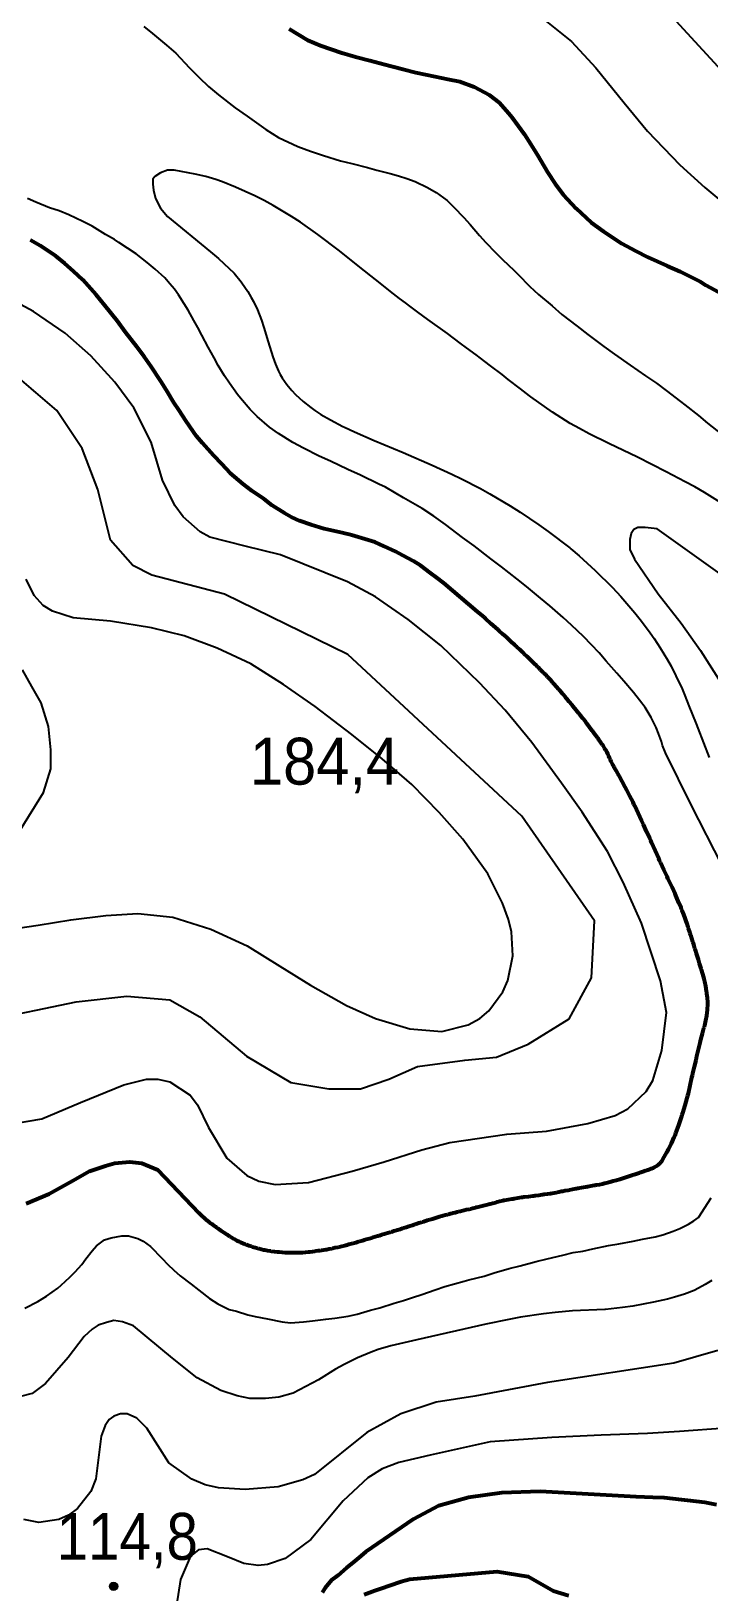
# Model space of a CAD drawing. Header units: metres. Extents: x 549268 to 556659, y 1838059 to 1844558.
# Drawn here: x 555804 to 556049, y 1839774 to 1840340 of the extents above; entities that cross this region are included whole.
import ezdxf

# ---------------------------------------------------------------- set-up
doc = ezdxf.new("R2010")
doc.units = ezdxf.units.M
doc.header["$LTSCALE"] = 0.8
for name, color, linetype, lineweight in [('1', 7, 'Continuous', 25), ('2', 7, 'Continuous', 53), ('5', 7, 'Continuous', 13)]:
    doc.layers.add(name, color=color, linetype=linetype, lineweight=lineweight)

msp = doc.modelspace()

# ---------------------------------------------------------------- hatches: boundary and pattern name
at = {"layer": '5'}
msp.add_hatch(color=256, dxfattribs=at).paths.add_polyline_path([(555834.99, 1839776.11, 1), (555831.99, 1839776.11, 1)])

# ---------------------------------------------------------------- linework, layer by layer
at = {"layer": '1'}
for points in [[(555844.83, 1840436.76), (555855.9, 1840427.18), (555864.21, 1840418.72), (555871.91, 1840410.03), (555881.47, 1840398.11), (555891.8, 1840385.74), (555903.59, 1840375.46), (555913.76, 1840369.07), (555924.41, 1840364.4), (555938.16, 1840359.59), (555950.6, 1840357.45), (555962.99, 1840355.78), (555974.71, 1840352.52), (555987.29, 1840345.82), (555999.39, 1840336.13), (556008.25, 1840326.56), (556018.53, 1840313.95), (556026.99, 1840303.69), (556038.64, 1840291.41), (556047.71, 1840283.22), (556059.44, 1840273.4)], [(556019.21, 1840363.33), (556059.32, 1840319.66)], [(555933.26, 1839959.96), (555943.57, 1839964.55), (555960.76, 1839966.85), (555972.22, 1839968), (555983.68, 1839972.6), (555998.58, 1839981.79), (556006.6, 1839996.73), (556007.75, 1840017.42), (555981.39, 1840055.34), (555918.36, 1840113.95), (555873.67, 1840135.79), (555847.31, 1840142.68), (555840.43, 1840146.13), (555832.41, 1840155.33), (555827.83, 1840173.71), (555822.1, 1840188.65), (555812.93, 1840202.44), (555790.01, 1840221.98), (555746.46, 1840241.52), (555718.96, 1840263.35), (555696.04, 1840282.89), (555666.24, 1840302.43), (555637.59, 1840317.37), (555587.17, 1840347.25)], [(555844.45, 1840341.58), (555847.64, 1840339), (555852.69, 1840334.86), (555856.01, 1840331.9), (555861.05, 1840326.65), (555864.51, 1840323.16), (555867.87, 1840319.89), (555871.51, 1840316.82), (555877.51, 1840312.09), (555881.86, 1840309.03), (555888.66, 1840304.25), (555893.3, 1840301.39), (555900.22, 1840298.05), (555904.79, 1840296.36), (555909.49, 1840294.85), (555915.67, 1840292.91), (555919.76, 1840291.87), (555925.48, 1840290.42), (555928.84, 1840289.52), (555933.65, 1840288.35), (555936.77, 1840287.5), (555939.75, 1840286.47), (555942.81, 1840285.38), (555947.2, 1840283.27), (555950.37, 1840281.4), (555954.39, 1840278.46), (555956.76, 1840276.09), (555960.42, 1840272.31), (555962.65, 1840269.77), (555966.03, 1840265.79), (555968.33, 1840263.33), (555971.9, 1840259.62), (555974.44, 1840257.11), (555978.61, 1840253.09), (555980.06, 1840251.7), (555984.27, 1840247.36), (555987.42, 1840244.39), (555992.39, 1840240.31), (555995.88, 1840237.22), (556001.42, 1840232.97), (556005.37, 1840229.95), (556011.09, 1840225.57), (556015, 1840222.85), (556020.67, 1840218.79), (556026.24, 1840214.95), (556030.22, 1840212.32), (556033.65, 1840209.69), (556038.92, 1840205.65), (556040.51, 1840204.44), (556045.45, 1840200.52), (556048.66, 1840197.78), (556055.44, 1840192.44)], [(555901.16, 1840270.61), (555897.92, 1840272.72), (555891.35, 1840276.69), (555887.99, 1840278.53), (555884.61, 1840280.25), (555877.68, 1840283.39), (555872.96, 1840285.25), (555870.57, 1840286.09), (555866.94, 1840287.19), (555863.04, 1840288.1), (555855.4, 1840289.51), (555853.08, 1840289.51), (555850.53, 1840288.58), (555848.45, 1840287.19), (555847.75, 1840286.26), (555847.75, 1840284.4), (555847.98, 1840282.3), (555848.68, 1840279.28), (555850.53, 1840275.79), (555853.08, 1840272.77), (555868.62, 1840259.94), (555871.54, 1840257.43), (555873.44, 1840255.7), (555877.15, 1840252.12), (555879.69, 1840249.01), (555879.96, 1840248.65), (555882.1, 1840245.53), (555883.38, 1840243.36), (555884.18, 1840241.88), (555885.62, 1840238.84), (555887.1, 1840235.08), (555887.96, 1840232.52), (555889.52, 1840227.32), (555891.15, 1840221.89), (555892.11, 1840219.23), (555893.23, 1840216.66), (555893.88, 1840215.41), (555894.6, 1840214.19), (555896.23, 1840211.84), (555898.06, 1840209.63), (555899.38, 1840208.23), (555902.18, 1840205.61), (555904.92, 1840203.41), (555906.35, 1840202.38), (555908.56, 1840200.94), (555912.08, 1840199), (555916.59, 1840196.61), (555917.16, 1840196.33), (555920.73, 1840194.64), (555927.96, 1840191.47), (555938.45, 1840187.1), (555948.89, 1840182.61), (555956.04, 1840179.31), (555959.58, 1840177.59), (555966.45, 1840174.06), (555969.83, 1840172.21), (555977.23, 1840167.86), (555980.86, 1840165.56), (555987.62, 1840160.97), (555990.92, 1840158.57), (555998.77, 1840152.57), (555999.16, 1840152.25), (556002.18, 1840149.7), (556008.03, 1840144.4), (556014.29, 1840138.16), (556017.31, 1840134.92), (556022.37, 1840129.07), (556024.78, 1840126.05), (556027.9, 1840121.83), (556029.4, 1840119.68), (556031.55, 1840116.38), (556034.21, 1840111.94), (556035.46, 1840109.67), (556037.24, 1840106.23), (556039.48, 1840101.43), (556040.51, 1840099), (556041.95, 1840095.29), (556044.58, 1840088.77), (556045.22, 1840087.2), (556049.31, 1840076.59)], [(556053.94, 1840037.41), (556042.75, 1840059.37), (556033.4, 1840078.24), (556032.41, 1840080.96), (556031.98, 1840082.4), (556030.97, 1840085.27), (556030.04, 1840087.51), (556028.31, 1840091.07), (556026.08, 1840094.73), (556024.07, 1840097.38), (556021.89, 1840100.17), (556018.34, 1840104.28), (556015.82, 1840107.18), (556011.92, 1840111.56), (556009.47, 1840114.55), (556006.64, 1840117.42), (556003.8, 1840120.44), (555999.45, 1840124.6), (555996.4, 1840127.35), (555991.51, 1840131.52), (555988.12, 1840134.39), (555983.14, 1840138.62), (555979.54, 1840141.38), (555974.06, 1840145.71), (555970.13, 1840148.58), (555964.13, 1840153.32), (555959.93, 1840156.39), (555953.78, 1840161.1), (555949.51, 1840164.09), (555945.35, 1840166.86), (555938.59, 1840170.78), (555932.01, 1840174.56), (555929.65, 1840175.67), (555922.91, 1840178.88), (555918.37, 1840180.96), (555912.04, 1840183.99), (555908.01, 1840185.83), (555902.26, 1840188.7), (555898.42, 1840190.8), (555893.25, 1840194.06), (555890.02, 1840196.39), (555885.56, 1840200.22), (555882.93, 1840202.8), (555879.47, 1840206.84), (555878.42, 1840208.2), (555875.43, 1840212.31), (555873.73, 1840215), (555871.42, 1840218.72), (555869.88, 1840221.44), (555867.7, 1840225.34), (555865.46, 1840229.7), (555864.07, 1840232.44), (555862.55, 1840235), (555860.55, 1840238.76), (555859.06, 1840241.01), (555856.97, 1840244.29), (555855.51, 1840246.38), (555853.91, 1840248.3), (555852.05, 1840250.43), (555848.54, 1840253.67), (555845.71, 1840255.98), (555841.64, 1840259.23), (555835.41, 1840263.3), (555833.85, 1840264.36), (555830.53, 1840266.21), (555825.71, 1840269.2), (555822.32, 1840270.96), (555817.27, 1840273.29), (555813.76, 1840274.72), (555810.3, 1840275.84), (555805.29, 1840277.86), (555802.34, 1840279.29)], [(556054.37, 1840168.41), (556047.53, 1840172.67), (556044.04, 1840174.68), (556040.62, 1840176.54), (556033.71, 1840180.14), (556023.27, 1840185.43), (556012.97, 1840190.4), (556005.79, 1840193.93), (556002.26, 1840195.81), (555998.97, 1840197.69), (555992.55, 1840201.72), (555984.66, 1840207.33), (555984.23, 1840207.66), (555980.9, 1840210.23), (555976.47, 1840213.67), (555974.25, 1840215.39), (555970.07, 1840218.6), (555967.97, 1840220.2), (555964.82, 1840222.58), (555961.37, 1840225.15), (555959.06, 1840226.85), (555954.43, 1840230.24), (555947.3, 1840235.43), (555943.75, 1840238.04), (555940.78, 1840240.25), (555939.3, 1840241.36), (555937.09, 1840243.04), (555933.79, 1840245.58), (555930.65, 1840248.04), (555924.39, 1840253.01), (555914.85, 1840260.61), (555907.97, 1840265.85), (555907.49, 1840266.2), (555901.16, 1840270.61)], [(556012.5, 1840042.53), (556003.27, 1840056.82), (555995.78, 1840067.32), (555985.03, 1840082.03), (555975.35, 1840093.76), (555966.02, 1840103.62), (555952.01, 1840117.23), (555940.23, 1840126.67), (555928.44, 1840134.78), (555918.27, 1840140.28), (555893.97, 1840150.01), (555881.2, 1840153.2), (555868.37, 1840156.47), (555864.82, 1840158.43), (555858.7, 1840163.87), (555855.66, 1840167.96), (555851.26, 1840177.1), (555847.06, 1840190.92), (555840.82, 1840203.36), (555833.9, 1840212.7), (555825.29, 1840222.22), (555815.92, 1840230.38), (555804.52, 1840238.26), (555793.22, 1840244.27)], [(556054.96, 1840142.01), (556030.45, 1840159.48), (556026.08, 1840159.96), (556023.4, 1840159.96), (556021.95, 1840159.23), (556020.97, 1840157.77), (556020.49, 1840155.58), (556020.49, 1840154.12), (556020.49, 1840151.93), (556022.19, 1840148.52), (556030.78, 1840135.92), (556039.15, 1840125.26), (556046.15, 1840115.43), (556054.15, 1840102.79)], [(555791.28, 1840013.61), (555806.2, 1840015.82), (555818.05, 1840017.78), (555830.71, 1840019.27), (555842.23, 1840019.97), (555855.01, 1840018.67), (555868.77, 1840014.38), (555881.89, 1840008.25), (555893.73, 1840000.94), (555904.88, 1839994.03), (555917.86, 1839986.66), (555928.39, 1839981.93), (555940.78, 1839978.24), (555952.48, 1839977.28), (555961.93, 1839979.61), (555966.19, 1839981.97), (555969.49, 1839984.7), (555974.58, 1839991.6), (555976.36, 1839995.78), (555978.11, 1840004.62), (555977.63, 1840013.4), (555976.56, 1840017.83), (555974.41, 1840023.77), (555969.12, 1840034.42), (555959.97, 1840046.98), (555951.41, 1840056.7), (555941.6, 1840066.76), (555930.85, 1840076.05), (555919.76, 1840084.94), (555906.48, 1840095.08), (555895.02, 1840103.08), (555883.16, 1840110.57), (555871.02, 1840116.25), (555859.03, 1840120.64), (555847.2, 1840123.54), (555832.33, 1840126.02), (555818.81, 1840127.25), (555811.32, 1840129.59), (555808.03, 1840131.68), (555804.7, 1840135.26), (555801.85, 1840141.21)], [(555799.62, 1840050.23), (555808.14, 1840063.91), (555810.7, 1840072.46), (555810.7, 1840079.3), (555809.85, 1840087.84), (555807.29, 1840096.39), (555803.88, 1840102.38), (555800.47, 1840108.36)], [(555791.85, 1839942.9), (555807.47, 1839945.56), (555821.5, 1839951.5), (555837.26, 1839957.92), (555845.42, 1839959.97), (555849.57, 1839960.02), (555853.86, 1839959.01), (555861.25, 1839954.19), (555863.92, 1839950.62), (555867.88, 1839942.48), (555874.49, 1839931.38), (555881.82, 1839925.08), (555886.17, 1839923.03), (555892, 1839921.76), (555904.11, 1839922.48), (555919.93, 1839926.65), (555931.54, 1839929.99), (555945.18, 1839934.39), (555955.3, 1839936.99), (555976, 1839940), (555990.3, 1839941.13), (556005.29, 1839943.88), (556015.23, 1839946.8), (556019.79, 1839949.15), (556026.5, 1839955.49), (556028.88, 1839959.44), (556032.09, 1839970.39), (556033.81, 1839984.11), (556031.65, 1839995.65), (556024.78, 1840016.52), (556018.14, 1840031.39), (556012.5, 1840042.53)], [(555787.38, 1839981.19), (555819.92, 1839987.99), (555838.23, 1839990.03), (555853.83, 1839988.67), (555864.68, 1839982.55), (555881.63, 1839968.27), (555897.73, 1839958.81), (555911.48, 1839956.51), (555922.94, 1839956.51), (555933.26, 1839959.96)], [(556012.82, 1839899.62), (556016.5, 1839900.21), (556021.71, 1839901.25), (556025.1, 1839901.91), (556029.69, 1839902.79), (556032.5, 1839903.56), (556036.2, 1839904.81), (556038.71, 1839905.84), (556041.81, 1839907.4), (556043.74, 1839908.55), (556045.39, 1839909.76), (556050.05, 1839916.91)], [(555801.31, 1839876.98), (555806.1, 1839879.38), (555809.16, 1839881.31), (555813.33, 1839884.2), (555814.53, 1839885.27), (555817.67, 1839888.14), (555819.61, 1839890.13), (555821.93, 1839892.82), (555823.39, 1839894.85), (555825.69, 1839897.73), (555827.28, 1839899.49), (555830.22, 1839901.69), (555832.66, 1839902.42), (555836.5, 1839903.22), (555838.95, 1839903.12), (555842.23, 1839902.17), (555844.21, 1839901.26), (555846.85, 1839899.31), (555851.08, 1839894.91), (555853.09, 1839892.79), (555855.29, 1839890.69), (555857.57, 1839888.7), (555861.65, 1839885.59), (555864.32, 1839883.45), (555868.3, 1839880.43), (555871.32, 1839878.52), (555875.39, 1839876.44), (555878.08, 1839875.8), (555882.14, 1839874.56), (555884.83, 1839873.92), (555889.23, 1839873.1), (555894.59, 1839872), (555897.53, 1839871.67), (555902.35, 1839872.01), (555905.5, 1839872.36), (555910.39, 1839872.99), (555913.63, 1839873.26), (555918.5, 1839874.07), (555921.71, 1839874.71), (555926.6, 1839876.18), (555929.97, 1839877.02), (555935.11, 1839878.8), (555938.56, 1839879.74), (555941.8, 1839880.85), (555945.15, 1839881.87), (555950.02, 1839883.53), (555953.54, 1839884.76), (555960.52, 1839886.75), (555962.25, 1839887.22), (555967.72, 1839888.57), (555971.33, 1839889.72), (555976.86, 1839891.35), (555980.78, 1839892.26), (555986.6, 1839893.83), (555990.61, 1839894.83), (555996.26, 1839896.2), (556000, 1839897.08), (556003.49, 1839897.66), (556007.15, 1839898.43), (556012.82, 1839899.62)], [(556050.19, 1839886.98), (556047.88, 1839885.48), (556045.46, 1839884.18), (556043.8, 1839883.4), (556040.39, 1839882.06), (556036.66, 1839880.9), (556034.14, 1839880.24), (556029.05, 1839879.11), (556021.6, 1839877.7), (556017.84, 1839877.13), (556011.77, 1839876.5), (556011.44, 1839876.48), (555999.81, 1839875.95), (555993.47, 1839875.42), (555989.26, 1839874.92), (555980.87, 1839873.63), (555976.68, 1839872.86), (555968.34, 1839871.14), (555943.37, 1839865.42), (555933.99, 1839863.25), (555929.39, 1839861.92), (555926.84, 1839861.03), (555921.86, 1839858.97), (555917.01, 1839856.57), (555913.85, 1839854.81), (555907.73, 1839850.99), (555898.57, 1839846.12), (555893.32, 1839844.68), (555888.54, 1839844.2), (555882.8, 1839844.2), (555878.26, 1839845.16), (555872.29, 1839847.08), (555863.73, 1839851.65), (555854.78, 1839858.87), (555840.75, 1839870.56), (555836.69, 1839871.99), (555833.58, 1839872.47), (555830.95, 1839871.76), (555827.85, 1839870.8), (555825.7, 1839869.36), (555822.83, 1839866.72), (555817.01, 1839859.05), (555808.81, 1839849.59), (555803.95, 1839845.95), (555796.07, 1839843.9)], [(556052.42, 1839861.62), (556036.49, 1839856.96), (555990.67, 1839849.99), (555964.33, 1839845.09), (555950.4, 1839842.83), (555937.61, 1839838.69), (555925.19, 1839831.91), (555906.25, 1839816.7), (555902.09, 1839814.68), (555893.16, 1839812.14), (555881.22, 1839811.24), (555871.49, 1839811.81), (555866.73, 1839812.9), (555861.88, 1839814.9), (555853.53, 1839820.93), (555845.53, 1839833.42), (555841.94, 1839837.01), (555838.36, 1839838.69), (555835.97, 1839838.69), (555833.58, 1839837.73), (555831.91, 1839836.53)], [(555831.91, 1839836.53), (555830.48, 1839834.38), (555829.04, 1839830.54), (555828.56, 1839826.71), (555827.05, 1839815.1), (555825.23, 1839810.45), (555820.4, 1839804.3), (555817.11, 1839801.91), (555813.7, 1839800.37), (555806.36, 1839799.27), (555801, 1839800.27)], [(556055.02, 1839833.42), (556038.47, 1839832.29), (556026.92, 1839831.54), (556010.2, 1839830.89), (555992.24, 1839830.11), (555969.97, 1839828.52), (555948.15, 1839823.62), (555936.81, 1839821.02), (555930.84, 1839818.66), (555925.66, 1839815.48), (555916.69, 1839807.05), (555904.94, 1839793.02), (555895.64, 1839786.19), (555889.27, 1839784.03), (555885.9, 1839783.7), (555880.7, 1839784.4), (555874.78, 1839786.83)], [(555874.78, 1839786.83), (555867.45, 1839789.65), (555864.29, 1839789.38), (555861.36, 1839787.03), (555857.7, 1839778.61), (555855.67, 1839765.42)]]:
    msp.add_lwpolyline(points, dxfattribs=at)
at = {"layer": '2'}
for points in [[(555897.06, 1840340.73), (555903.82, 1840336.67), (555908.41, 1840334.65), (555916.13, 1840332.09), (555921.17, 1840330.65), (555926.3, 1840329.33), (555931.23, 1840327.98), (555938.33, 1840326.07), (555943.02, 1840324.9), (555949.95, 1840323.5), (555954.62, 1840322.54), (555958.95, 1840321.64), (555964.17, 1840319.7), (555969.61, 1840316.83), (555973.24, 1840314.05), (555976.61, 1840310.17), (555977.74, 1840308.74), (555982.38, 1840302.4), (555984.65, 1840298.8), (555987.07, 1840294.9), (555990.73, 1840288.74), (555993.5, 1840284.58), (555996.33, 1840280.74), (556001.12, 1840275.57)], [(556001.12, 1840275.57), (556006.54, 1840270.49), (556010.86, 1840267.38), (556017.67, 1840262.9), (556022.55, 1840260.28), (556027.08, 1840257.93), (556034.03, 1840254.85), (556038.74, 1840252.73), (556046.06, 1840249.17), (556048.03, 1840247.85), (556054.06, 1840244.54)], [(555974.55, 1840121.35), (555973.19, 1840122.55), (555972.75, 1840122.95), (555970.34, 1840125.09), (555968.27, 1840126.92), (555967.71, 1840127.4), (555967.16, 1840127.88), (555965.35, 1840129.43), (555953.15, 1840139.74), (555950.57, 1840141.71), (555948.34, 1840143.42), (555944.7, 1840146.21), (555942.17, 1840147.77), (555938.32, 1840149.79), (555935.59, 1840151.32), (555931.44, 1840153.2), (555928.29, 1840154.68), (555923.46, 1840156.14), (555919.83, 1840157.24), (555916.35, 1840158.05), (555909.83, 1840159.5), (555905.11, 1840160.88), (555900.9, 1840162.43), (555897.99, 1840163.73), (555895.37, 1840165.17), (555890.99, 1840167.97), (555888.06, 1840170.21), (555883.54, 1840173.3), (555880.49, 1840175.64), (555875.74, 1840179.65), (555872.67, 1840182.93), (555869.71, 1840186.12), (555865.65, 1840190.54), (555863.51, 1840193.1), (555859.84, 1840198.52), (555857.19, 1840202.6), (555855.36, 1840205.3), (555852.65, 1840209.8), (555850.65, 1840213.01), (555847.09, 1840218.34), (555844.61, 1840221.91), (555842.05, 1840225.36), (555837.73, 1840230.9), (555834.9, 1840234.75), (555830.34, 1840240.47), (555827.19, 1840244.37), (555822.36, 1840249.74), (555819, 1840252.88), (555815.77, 1840255.72), (555812.58, 1840258.35), (555807.03, 1840262.04), (555803.38, 1840264.09)], [(556027.75, 1840047.26), (556026.61, 1840049.78), (556025.47, 1840052.26), (556025.15, 1840052.97), (556024.82, 1840053.69), (556023.59, 1840056.38), (556022.36, 1840059.01), (556022.03, 1840059.7), (556021.7, 1840060.36), (556020.55, 1840062.61), (556019.44, 1840064.71), (556018.83, 1840065.85), (556017.76, 1840067.87), (556016.78, 1840069.69), (556016.53, 1840070.14), (556016.3, 1840070.55), (556015.57, 1840071.85), (556014.97, 1840072.89), (556014.82, 1840073.15), (556014.68, 1840073.4), (556014.26, 1840074.17), (556013.92, 1840074.83), (556013.84, 1840075), (556013.77, 1840075.16), (556013.53, 1840075.71), (556013.33, 1840076.23), (556013.27, 1840076.37), (556013.21, 1840076.51), (556012.98, 1840077.03), (556012.73, 1840077.57), (556012.65, 1840077.73), (556012.57, 1840077.88), (556012.27, 1840078.47), (556011.95, 1840079.08), (556011.85, 1840079.25), (556011.76, 1840079.41), (556011.4, 1840080.02), (556010.97, 1840080.7), (556010.83, 1840080.91), (556010.68, 1840081.14), (556010.06, 1840082.04), (556009.36, 1840083.03), (556009.17, 1840083.3), (556008.97, 1840083.58), (556008.23, 1840084.57), (556007.43, 1840085.65), (556007.19, 1840085.97), (556006.93, 1840086.3), (556005.96, 1840087.6), (556004.95, 1840088.91), (556004.69, 1840089.25), (556004.43, 1840089.58), (556003.53, 1840090.72), (556002.63, 1840091.84), (556002.36, 1840092.17), (556002.09, 1840092.51), (556001.06, 1840093.79), (556000.03, 1840095.05), (555999.76, 1840095.38), (555999.49, 1840095.7), (555998.6, 1840096.76), (555997.72, 1840097.79), (555997.46, 1840098.09), (555997.2, 1840098.4), (555996.22, 1840099.55), (555995.25, 1840100.69), (555995, 1840100.99), (555994.76, 1840101.28), (555993.92, 1840102.24), (555993.13, 1840103.15), (555992.91, 1840103.41), (555992.69, 1840103.66), (555991.88, 1840104.56), (555991.1, 1840105.41), (555990.9, 1840105.62), (555990.71, 1840105.83), (555990.07, 1840106.5), (555989.42, 1840107.16), (555989.22, 1840107.36), (555989.01, 1840107.57), (555988.19, 1840108.4), (555987.31, 1840109.27), (555987.07, 1840109.51), (555986.82, 1840109.76), (555985.93, 1840110.63), (555984.99, 1840111.54), (555984.71, 1840111.81), (555984.43, 1840112.09), (555983.35, 1840113.14), (555982.26, 1840114.21), (555981.96, 1840114.49), (555981.67, 1840114.76), (555980.65, 1840115.72), (555979.59, 1840116.69), (555979.28, 1840116.98), (555978.96, 1840117.29), (555977.71, 1840118.45), (555976.43, 1840119.64), (555976.09, 1840119.96), (555975.75, 1840120.27), (555974.55, 1840121.35)], [(556030.02, 1839928.38), (556030.77, 1839928.88), (556031.6, 1839929.66), (556031.84, 1839929.95), (556032.08, 1839930.28), (556033.01, 1839931.75), (556034, 1839933.51), (556034.28, 1839934.03), (556034.56, 1839934.56), (556035.6, 1839936.59), (556036.65, 1839938.89), (556036.94, 1839939.59), (556037.23, 1839940.33), (556038.25, 1839943.23), (556039.22, 1839946.23), (556039.48, 1839947.03), (556039.73, 1839947.81), (556040.57, 1839950.54), (556041.34, 1839953.24), (556041.54, 1839954.01), (556041.74, 1839954.79), (556042.41, 1839957.7), (556043.03, 1839960.55), (556043.2, 1839961.3), (556043.37, 1839962.03), (556043.96, 1839964.52), (556044.53, 1839966.91), (556044.69, 1839967.58), (556044.85, 1839968.25), (556045.42, 1839970.7), (556045.98, 1839973.08), (556046.14, 1839973.72), (556046.3, 1839974.34), (556046.87, 1839976.46), (556047.4, 1839978.44), (556047.53, 1839978.96), (556047.66, 1839979.46), (556048.06, 1839981.21), (556048.38, 1839982.87), (556048.45, 1839983.32), (556048.51, 1839983.78), (556048.68, 1839985.4), (556048.74, 1839987), (556048.74, 1839987.44), (556048.74, 1839987.87), (556048.64, 1839989.41), (556048.46, 1839990.99), (556048.4, 1839991.44), (556048.33, 1839991.9), (556048.05, 1839993.63), (556047.69, 1839995.38), (556047.58, 1839995.86), (556047.46, 1839996.33), (556046.99, 1839998.01), (556046.51, 1839999.63), (556046.38, 1840000.06), (556046.26, 1840000.48), (556045.83, 1840001.94), (556045.42, 1840003.34), (556045.3, 1840003.73), (556045.18, 1840004.11), (556044.72, 1840005.5), (556044.3, 1840006.77), (556044.2, 1840007.08), (556044.11, 1840007.38), (556043.83, 1840008.29), (556043.55, 1840009.19), (556043.47, 1840009.47), (556043.37, 1840009.76), (556043, 1840010.94), (556042.62, 1840012.13), (556042.53, 1840012.43), (556042.44, 1840012.72), (556042.15, 1840013.64), (556041.85, 1840014.55), (556041.76, 1840014.83), (556041.66, 1840015.13), (556041.27, 1840016.3), (556040.83, 1840017.58), (556040.7, 1840017.95), (556040.57, 1840018.32), (556040.05, 1840019.68), (556039.46, 1840021.17), (556039.28, 1840021.62), (556039.09, 1840022.09), (556038.33, 1840023.91), (556037.46, 1840025.94), (556037.19, 1840026.55), (556036.92, 1840027.17), (556035.83, 1840029.55), (556034.67, 1840032.03), (556034.35, 1840032.72), (556034.03, 1840033.41), (556032.87, 1840035.89), (556031.68, 1840038.48), (556031.34, 1840039.23), (556031, 1840039.99), (556029.71, 1840042.89), (556028.43, 1840045.77), (556028.09, 1840046.52), (556027.75, 1840047.26)], [(555801.86, 1839914.93), (555810.13, 1839918.34), (555818.89, 1839923.22), (555824.72, 1839926.64), (555830.56, 1839928.59), (555833.97, 1839929.57), (555839.32, 1839930.05), (555843.7, 1839929.57), (555849.54, 1839927.13), (555864.32, 1839911.54), (555864.83, 1839911.04), (555864.97, 1839910.9), (555865.11, 1839910.76), (555865.64, 1839910.27), (555866.16, 1839909.8), (555866.3, 1839909.68), (555866.44, 1839909.55), (555866.93, 1839909.13), (555867.43, 1839908.71), (555867.57, 1839908.59), (555867.72, 1839908.47), (555868.29, 1839908.03), (555868.87, 1839907.58), (555869.03, 1839907.46), (555869.2, 1839907.34), (555869.78, 1839906.91), (555870.37, 1839906.49), (555870.54, 1839906.37), (555870.71, 1839906.25), (555871.35, 1839905.8), (555872, 1839905.36), (555872.18, 1839905.24), (555872.36, 1839905.12), (555873, 1839904.7), (555873.64, 1839904.28), (555873.81, 1839904.16), (555873.99, 1839904.04), (555874.63, 1839903.6), (555875.28, 1839903.17), (555875.46, 1839903.05), (555875.65, 1839902.94), (555876.32, 1839902.53), (555877.03, 1839902.13), (555877.23, 1839902.02), (555877.43, 1839901.91), (555878.19, 1839901.5), (555878.98, 1839901.1), (555879.2, 1839901), (555879.43, 1839900.89), (555880.27, 1839900.54), (555881.13, 1839900.19), (555881.37, 1839900.1), (555881.62, 1839900.01), (555882.51, 1839899.67), (555883.4, 1839899.36), (555883.64, 1839899.28), (555883.88, 1839899.2), (555884.74, 1839898.94), (555885.6, 1839898.7), (555885.84, 1839898.64), (555886.09, 1839898.58), (555886.96, 1839898.36), (555887.85, 1839898.15), (555888.1, 1839898.1), (555888.34, 1839898.04), (555889.24, 1839897.87), (555890.17, 1839897.71), (555890.44, 1839897.67), (555890.72, 1839897.63), (555891.77, 1839897.51), (555892.85, 1839897.39), (555893.14, 1839897.36), (555893.44, 1839897.33), (555894.51, 1839897.23), (555895.6, 1839897.14), (555895.92, 1839897.12), (555896.24, 1839897.11), (555897.44, 1839897.08), (555898.63, 1839897.07), (555898.95, 1839897.08), (555899.26, 1839897.08), (555900.32, 1839897.1), (555901.37, 1839897.15), (555901.66, 1839897.17), (555901.95, 1839897.18), (555903.03, 1839897.27), (555904.07, 1839897.36)], [(555960.5, 1839912.45), (555961.38, 1839912.66), (555962.29, 1839912.87), (555962.54, 1839912.93), (555962.79, 1839912.99), (555963.71, 1839913.22), (555964.64, 1839913.45), (555964.9, 1839913.52), (555965.16, 1839913.58), (555966.11, 1839913.81), (555967.05, 1839914.04), (555967.31, 1839914.11), (555967.57, 1839914.18), (555968.5, 1839914.42), (555969.44, 1839914.67), (555969.7, 1839914.74), (555969.97, 1839914.81), (555970.94, 1839915.06), (555971.93, 1839915.31), (555972.21, 1839915.39), (555972.48, 1839915.46), (555973.47, 1839915.71), (555974.53, 1839915.97), (555974.85, 1839916.04), (555975.18, 1839916.1), (555976.48, 1839916.34), (555977.83, 1839916.57), (555978.21, 1839916.63), (555978.58, 1839916.69), (555979.91, 1839916.92), (555981.31, 1839917.13), (555981.73, 1839917.19), (555982.16, 1839917.25), (555983.81, 1839917.45), (555985.44, 1839917.65), (555985.85, 1839917.71), (555986.26, 1839917.76), (555987.59, 1839917.95), (555988.82, 1839918.13), (555989.16, 1839918.18), (555989.5, 1839918.23), (555990.72, 1839918.4), (555991.84, 1839918.57), (555992.11, 1839918.61), (555992.37, 1839918.65), (555993.15, 1839918.8), (555993.84, 1839918.93), (555994.04, 1839918.97), (555994.23, 1839919.01), (555994.95, 1839919.16), (555995.73, 1839919.32), (555995.96, 1839919.36), (555996.2, 1839919.41), (555997.13, 1839919.57), (555998.14, 1839919.75), (555998.43, 1839919.8), (555998.72, 1839919.86), (555999.8, 1839920.06), (556000.97, 1839920.28), (556001.32, 1839920.34), (556001.68, 1839920.4), (556003.05, 1839920.65), (556004.44, 1839920.89), (556004.81, 1839920.96), (556005.18, 1839921.02), (556006.45, 1839921.26), (556007.66, 1839921.48), (556007.99, 1839921.54), (556008.32, 1839921.6), (556009.49, 1839921.81), (556010.66, 1839922.05), (556010.99, 1839922.12), (556011.33, 1839922.2), (556012.56, 1839922.53), (556013.8, 1839922.87), (556014.14, 1839922.97), (556014.47, 1839923.06), (556015.65, 1839923.39), (556016.89, 1839923.76), (556017.25, 1839923.88), (556017.63, 1839924), (556019.08, 1839924.48), (556020.53, 1839924.96), (556020.9, 1839925.08), (556021.26, 1839925.2), (556022.46, 1839925.58), (556023.57, 1839925.93), (556023.87, 1839926.03), (556024.17, 1839926.13), (556025.22, 1839926.49), (556026.19, 1839926.82), (556026.43, 1839926.9), (556026.66, 1839926.98), (556027.4, 1839927.22), (556028.05, 1839927.45), (556028.22, 1839927.52), (556028.4, 1839927.58), (556029, 1839927.84), (556029.64, 1839928.16), (556029.83, 1839928.27), (556030.02, 1839928.38)], [(555904.07, 1839897.36), (555904.35, 1839897.39), (555904.61, 1839897.42), (555905.5, 1839897.52), (555906.35, 1839897.63), (555906.58, 1839897.66), (555906.81, 1839897.68), (555907.66, 1839897.79), (555908.47, 1839897.9), (555908.69, 1839897.93), (555908.9, 1839897.96), (555909.62, 1839898.08), (555910.34, 1839898.2), (555910.55, 1839898.23), (555910.77, 1839898.27), (555911.6, 1839898.43), (555912.46, 1839898.59), (555912.7, 1839898.64), (555912.94, 1839898.69), (555913.8, 1839898.88), (555914.69, 1839899.09), (555914.96, 1839899.15), (555915.22, 1839899.21), (555916.23, 1839899.45), (555917.25, 1839899.69), (555917.52, 1839899.76), (555917.8, 1839899.83), (555918.77, 1839900.1), (555919.73, 1839900.36), (555920, 1839900.44), (555920.27, 1839900.51), (555921.24, 1839900.79), (555922.22, 1839901.07), (555922.49, 1839901.15), (555922.76, 1839901.23), (555923.71, 1839901.52), (555924.65, 1839901.8), (555924.91, 1839901.88), (555925.17, 1839901.96), (555926.09, 1839902.23), (555927, 1839902.5), (555927.25, 1839902.58), (555927.5, 1839902.65), (555928.4, 1839902.92), (555929.29, 1839903.19), (555929.54, 1839903.26), (555929.78, 1839903.33), (555930.67, 1839903.6), (555931.55, 1839903.86), (555931.79, 1839903.93), (555932.02, 1839904), (555932.85, 1839904.25), (555933.69, 1839904.5), (555933.92, 1839904.57), (555934.17, 1839904.65), (555935.07, 1839904.93), (555935.98, 1839905.21), (555936.22, 1839905.29), (555936.47, 1839905.37), (555937.32, 1839905.64), (555938.18, 1839905.91), (555938.42, 1839905.99), (555938.66, 1839906.07), (555939.55, 1839906.36), (555940.44, 1839906.65), (555940.69, 1839906.73), (555940.93, 1839906.81), (555941.79, 1839907.09), (555942.65, 1839907.37), (555942.9, 1839907.45), (555943.15, 1839907.53), (555944.07, 1839907.83), (555945.02, 1839908.13), (555945.28, 1839908.21), (555945.55, 1839908.3), (555946.51, 1839908.6), (555947.5, 1839908.91), (555947.78, 1839909), (555948.06, 1839909.08), (555949.09, 1839909.39), (555950.1, 1839909.69), (555951.55, 1839910.12), (555952.42, 1839910.38), (555952.65, 1839910.44), (555952.88, 1839910.51), (555953.69, 1839910.74), (555954.46, 1839910.95), (555954.66, 1839911), (555954.85, 1839911.05), (555955.52, 1839911.23), (555956.17, 1839911.4), (555956.36, 1839911.45), (555956.55, 1839911.5), (555957.25, 1839911.67), (555958, 1839911.85), (555958.21, 1839911.9), (555958.42, 1839911.95), (555959.21, 1839912.14), (555960.03, 1839912.34), (555960.26, 1839912.4), (555960.5, 1839912.45)], [(556051.89, 1839805.66), (556047.71, 1839806.5), (556041.39, 1839807.2), (556039.23, 1839807.43), (556033, 1839808.23), (556028.89, 1839808.34), (556022.83, 1839808.51), (555988, 1839810.46), (555974.17, 1839810.03), (555962.07, 1839808.3), (555951.26, 1839805.26), (555942.19, 1839800.5), (555924.9, 1839788.58), (555923.12, 1839786.99), (555920.21, 1839784.62), (555917.9, 1839782.79), (555914.68, 1839780.01), (555912.45, 1839778.28), (555910.14, 1839775.6), (555909.11, 1839773.91)], [(555924.27, 1839773.16), (555928.11, 1839774.61), (555930.63, 1839775.44), (555933.41, 1839776.4), (555937.72, 1839777.81), (555940.78, 1839778.7), (555972.44, 1839781.43), (555983.67, 1839779.7), (555992.75, 1839774.5), (555998.37, 1839772.76)]]:
    msp.add_lwpolyline(points, dxfattribs=at)
at = {"layer": '5'}
msp.add_circle((555833.49, 1839776.11), 1.5, dxfattribs=at)

# ---------------------------------------------------------------- texts
for s, width, p in [('184,4', 0.95, (555882.89, 1840066.74)), ('114,8', 0.9, (555812.86, 1839785.73))]:
    msp.add_text(s, height=17, dxfattribs=dict(at, width=width)).set_placement(p)

doc.saveas('drawing.dxf')
